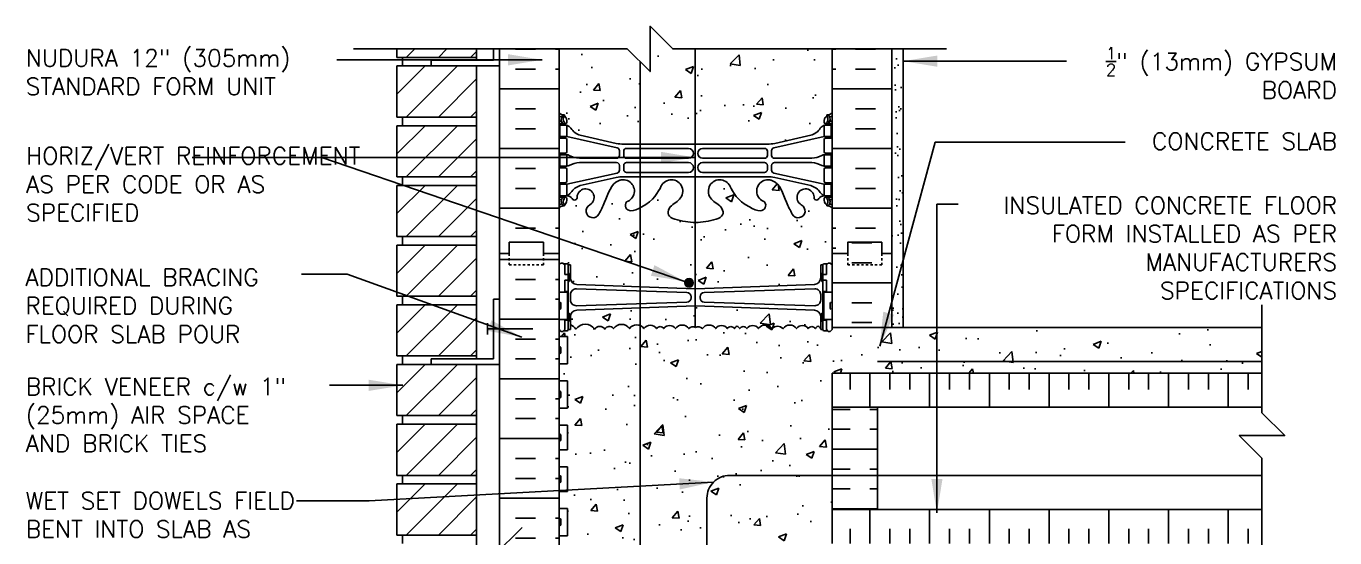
# Model space of a CAD drawing. Header units: inches. Extents: x 194.4 to 286.3, y 91.1 to 158.2.
# Drawn here: x 228.7 to 286.2, y 135.7 to 158.2 of the extents above; entities that cross this region are included whole.
import ezdxf

# ---------------------------------------------------------------- set-up
doc = ezdxf.new("R2010")
doc.units = ezdxf.units.IN
doc.header["$LTSCALE"] = 0.5
doc.header["$MEASUREMENT"] = 0
doc.linetypes.add('DASHED2', pattern=[0.375, 0.25, -0.125])
for name, color, linetype in [('HATCH', 12, 'Continuous'), ('line25', 2, 'Continuous'), ('LINE3', 3, 'Continuous'), ('LINE50', 5, 'Continuous'), ('LINE9', 9, 'Continuous'), ('TEXT', 4, 'Continuous'), ('Web_Edge', 9, 'Continuous')]:
    doc.layers.add(name, color=color, linetype=linetype)
doc.styles.add('DIM', font='romans.shx', dxfattribs={"width": 0.7})
doc.styles.add('ROMANS', font='romans.shx', dxfattribs={"height": 0.75})
doc.styles.get("Standard").update_dxf_attribs({"font": 'romans.shx', "height": 0.75})
doc.linetypes.add('STEEL', pattern='A,0.5,-0.2,["X",Standard,S=0.1,R=0,X=-0.1,Y=-0.05],-0.1', length=0.8)
doc.dimstyles.new('ext_8', dxfattribs={"dimscale": 8, "dimtxt": 0.09375, "dimasz": 0.09375, "dimexe": 0.09375, "dimexo": 0.0625, "dimgap": 0.0625, "dimtad": 1, "dimdec": 1, "dimzin": 3, "dimdsep": 46, "dimlunit": 4, "dimtxsty": 'DIM', "dimcen": 0.09, "dimdle": 0.09375, "dimclrt": 4, "dimadec": 0, "dimazin": 0, "dimtfac": 1, "dimtdec": 1, "dimtmove": 2, "dimatfit": 3, "dimfxl": 1, "dimfrac": 2, "dimtolj": 1, "dimtzin": 0, "dimarcsym": 0})

msp = doc.modelspace()

# ---------------------------------------------------------------- hatches: boundary and pattern name
at = {"layer": 'HATCH'}
h = msp.add_hatch(dxfattribs=at)
h.set_pattern_fill('AR-CONC', color=256, scale=0.5)
h.set_pattern_definition([(50, (0, 0), (3.5863, -0.31376), [0.375, -4.125]), (355, (0, 0), (-0.693757, 3.76096), [0.3, -3.3]), (100.4514, (0.299, -0.026), (2.892544, 3.4472), [0.3187, -3.50571]), (46.1842, (0, 1), (5.336207, -0.827596), [0.5625, -6.1875]), (96.6356, (0.4447, 0.931), (4.67331, 4.87059), [0.47805, -5.25857]), (351.1842, (0, 1), (4.67331, 4.87059), [0.45, -4.95]), (21, (0.5, 0.75), (2.984535, -2.013094), [0.375, -4.125]), (326, (0.5, 0.75), (1.216577, 3.62575), [0.3, -3.3]), (71.4514, (0.7487, 0.5822), (4.201112, 1.612656), [0.3187, -3.50571]), (37.5, (0, 0), (0.0607993, 1.6644693), [0, -3.26, 0, -3.35, 0, -3.3125]), (7.5, (0, 0), (1.315348, 1.972059), [0, -1.91, 0, -3.185, 0, -1.2625]), (327.5, (-1.115, 0), (2.669112, -0.1127744), [0, -1.25, 0, -3.9, 0, -5.175]), (317.5, (-1.615, 0), (2.915931, 0.500525), [0, -1.625, 0, -2.59, 0, -3.675])])
h.paths.add_polyline_path([(252.099, 130.237), (251.411, 130.237), (251.411, 129.737), (249.911, 129.737), (249.911, 130.237), (249.474, 130.237), (247.474, 130.237), (247.474, 128.737, -1), (246.974, 128.737), (246.974, 130.237), (245.674, 130.237), (245.674, 128.487, 0.079579), (246.674, 125.237), (251.849, 115.862), (251.849, 115.487), (252.099, 115.487)])
h.paths.add_polyline_path([(263.863, 154.332), (263.953, 154.332, 0.088416), (264.099, 154.43), (264.099, 157.237), (257.099, 157.237), (256.099, 158.237), (256.099, 156.237), (255.099, 157.237), (252.099, 157.237), (252.099, 154.43, 0.088416), (252.245, 154.332), (252.335, 154.332), (252.335, 154.291, -0.249069), (252.445, 154.084), (252.445, 154.016, -0.414214), (252.382, 153.954), (252.335, 153.954), (252.335, 153.884), (252.44, 153.884, -0.155529), (252.615, 153.749, 0.180914), (253.033, 153.438), (254.614, 153.085, 0.054974), (254.941, 153.049), (258.099, 153.049), (261.256, 153.049, 0.054974), (261.583, 153.085), (263.164, 153.438, 0.180914), (263.582, 153.749, -0.155529), (263.758, 153.884), (263.863, 153.884), (263.863, 153.954), (263.815, 153.954, -0.414214), (263.753, 154.016), (263.753, 154.084, -0.249069), (263.863, 154.291)])
edge = h.paths.add_edge_path()
edge.add_line((264.099, 148.237), (264.099, 150.237))
edge.add_arc((263.753, 149.876), 0.5, 46.21089, 66.42182)
edge.add_line((263.953, 150.335), (263.863, 150.335))
edge.add_line((263.863, 150.335), (263.863, 150.376))
edge.add_arc((264.003, 150.584), 0.25, 180, 235.9442, ccw=False)
edge.add_line((263.753, 150.584), (263.753, 150.651))
edge.add_arc((263.815, 150.651), 0.0625, 90, 180, ccw=False)
edge.add_line((263.815, 150.714), (263.863, 150.714))
edge.add_line((263.863, 150.714), (263.863, 150.784))
edge.add_line((263.863, 150.784), (263.758, 150.784))
edge.add_arc((263.795, 150.434), 0.352, 96.12908, 141.53314)
edge.add_arc((263.418, 150.702), 0.113, 167.81557, 334.05694, ccw=False)
edge.add_arc((262.933, 150.707), 0.375, 2.92371, 239.86753)
edge.add_arc((262.613, 150.113), 0.3, -152.40303, 63.94252, ccw=False)
edge.add_spline(control_points=[(262.347, 149.974), (262.261, 150.141), (262.008, 150.631), (261.813, 151.312), (261.488, 151.443)], knot_values=[0, 0, 0, 0, 0.579211, 1.703896, 1.703896, 1.703896, 1.703896], degree=3, periodic=0)
edge.add_spline(control_points=[(261.488, 151.443), (261.438, 151.463), (261.384, 151.475), (261.327, 151.483)], knot_values=[1.703896, 1.703896, 1.703896, 1.703896, 1.875321, 1.875321, 1.875321, 1.875321], degree=3, periodic=0)
edge.add_arc((261.286, 150.985), 0.5, 85.29258, 251.79367)
edge.add_arc((260.94, 150.36), 0.242, -90, 38.23271, ccw=False)
edge.add_spline(control_points=[(260.94, 150.118), (260.819, 150.116), (259.999, 150.468), (259.754, 150.915), (259.615, 151.195)], knot_values=[0.038125, 0.038125, 0.038125, 0.038125, 0.320663, 1.237398, 1.237398, 1.237398, 1.237398], degree=3, periodic=0)
edge.add_spline(control_points=[(259.615, 151.195), (259.612, 151.201), (259.609, 151.208), (259.606, 151.214)], knot_values=[1.237398, 1.237398, 1.237398, 1.237398, 1.258119, 1.258119, 1.258119, 1.258119], degree=3, periodic=0)
edge.add_arc((259.161, 150.985), 0.5, 28.0183, 224.18751)
edge.add_spline(control_points=[(258.803, 150.637), (258.91, 150.474), (259.27, 150.383), (259.347, 149.887), (258.799, 149.652), (258.395, 149.623), (258.099, 149.602)], knot_values=[0.229407, 0.229407, 0.229407, 0.229407, 0.844432, 1.128849, 1.464331, 2.389004, 2.389004, 2.389004, 2.389004], degree=3, periodic=0)
edge.add_spline(control_points=[(258.099, 149.602), (257.802, 149.623), (257.398, 149.652), (256.85, 149.887), (256.927, 150.383), (257.287, 150.474), (257.395, 150.637)], knot_values=[0.229407, 0.229407, 0.229407, 0.229407, 1.15408, 1.489562, 1.773979, 2.389004, 2.389004, 2.389004, 2.389004], degree=3, periodic=0)
edge.add_arc((257.036, 150.985), 0.5, 315.81249, 511.9817)
edge.add_spline(control_points=[(256.592, 151.214), (256.589, 151.208), (256.585, 151.201), (256.582, 151.195)], knot_values=[1.237398, 1.237398, 1.237398, 1.237398, 1.258119, 1.258119, 1.258119, 1.258119], degree=3, periodic=0)
edge.add_spline(control_points=[(256.582, 151.195), (256.443, 150.915), (256.198, 150.468), (255.378, 150.116), (255.257, 150.118)], knot_values=[0.038125, 0.038125, 0.038125, 0.038125, 0.95486, 1.237398, 1.237398, 1.237398, 1.237398], degree=3, periodic=0)
edge.add_arc((255.257, 150.36), 0.242, 141.76729, 270, ccw=False)
edge.add_arc((254.911, 150.985), 0.5, 288.20633, 454.70742)
edge.add_spline(control_points=[(254.87, 151.483), (254.813, 151.475), (254.759, 151.463), (254.709, 151.443)], knot_values=[1.703896, 1.703896, 1.703896, 1.703896, 1.875321, 1.875321, 1.875321, 1.875321], degree=3, periodic=0)
edge.add_spline(control_points=[(254.709, 151.443), (254.384, 151.312), (254.189, 150.631), (253.936, 150.141), (253.85, 149.974)], knot_values=[0, 0, 0, 0, 1.124685, 1.703896, 1.703896, 1.703896, 1.703896], degree=3, periodic=0)
edge.add_arc((253.585, 150.113), 0.3, 116.05748, 333.05649, ccw=False)
edge.add_arc((253.265, 150.707), 0.375, 300.13247, 537.07629)
edge.add_arc((252.779, 150.702), 0.113, -154.05694, 12.18443, ccw=False)
edge.add_arc((252.402, 150.434), 0.352, 38.46686, 83.87092)
edge.add_line((252.44, 150.784), (252.335, 150.784))
edge.add_line((252.335, 150.784), (252.335, 150.714))
edge.add_line((252.335, 150.714), (252.382, 150.714))
edge.add_arc((252.382, 150.651), 0.0625, 0, 90, ccw=False)
edge.add_line((252.445, 150.651), (252.445, 150.584))
edge.add_arc((252.195, 150.584), 0.25, 304.0558, 360, ccw=False)
edge.add_line((252.335, 150.376), (252.335, 150.335))
edge.add_line((252.335, 150.335), (252.245, 150.335))
edge.add_arc((252.445, 149.876), 0.5, 113.57818, 133.78911)
edge.add_line((252.099, 150.237), (252.099, 148.237))
edge.add_line((252.099, 148.237), (252.099, 147.736))
edge.add_line((252.099, 147.736), (252.179, 147.816))
edge.add_line((252.179, 147.816), (252.269, 147.816))
edge.add_line((252.269, 147.816), (252.299, 147.786))
edge.add_line((252.299, 147.786), (252.449, 147.786))
edge.add_arc((252.449, 147.736), 0.05, 0, 90, ccw=False)
edge.add_line((252.499, 147.736), (252.599, 147.736))
edge.add_line((252.599, 147.736), (252.599, 147.175))
edge.add_arc((252.899, 147.175), 0.3, 180, 265.24257)
edge.add_line((252.874, 146.876), (258.082, 146.692))
edge.add_arc((258.099, 146.891), 0.2, 265.24257, 270)
edge.add_arc((258.099, 146.891), 0.2, 270, 274.75743)
edge.add_line((258.115, 146.692), (263.323, 146.876))
edge.add_arc((263.299, 147.175), 0.3, 274.75743, 360)
edge.add_line((263.599, 147.175), (263.599, 147.736))
edge.add_line((263.599, 147.736), (263.699, 147.736))
edge.add_arc((263.749, 147.736), 0.05, 90, 180, ccw=False)
edge.add_line((263.749, 147.786), (263.899, 147.786))
edge.add_line((263.899, 147.786), (263.929, 147.816))
edge.add_line((263.929, 147.816), (264.019, 147.816))
edge.add_line((264.019, 147.816), (264.099, 147.736))
edge.add_line((264.099, 147.736), (264.099, 148.237))
h.paths.add_polyline_path([(263.323, 145.755), (258.115, 145.939, 0.020761), (258.099, 145.94, 0.020761), (258.082, 145.939), (252.874, 145.755, 0.390098), (252.599, 145.456), (252.599, 145.115, -0.121296), (252.84, 144.919, -0.520567), (253.666, 144.919, -0.520567), (254.104, 144.919, -0.520567), (254.493, 144.943, -0.520567), (255.197, 144.943, -0.520567), (255.829, 144.943, -0.520567), (256.388, 144.943, -0.520567), (256.704, 144.943, -0.520567), (257.215, 144.943, -0.520567), (257.798, 144.943, -0.358767), (258.099, 144.987, -0.358767), (258.399, 144.943, -0.520567), (258.983, 144.943, -0.520567), (259.493, 144.943, -0.520567), (259.809, 144.943, -0.115213), (259.924, 145.046, -0.115213), (260.04, 144.943, -0.520567), (260.356, 144.943, -0.520567), (260.866, 144.943, -0.520567), (261.45, 144.943, -0.11209), (261.702, 145.049, -0.11209), (261.954, 144.943, -0.520567), (262.538, 144.943, -0.520567), (263.048, 144.943, -0.520567), (263.364, 144.943, -0.115213), (263.479, 145.046, -0.115213), (263.595, 144.943, -0.007884), (263.599, 144.948), (263.599, 145.456, 0.390098)])
h.paths.add_polyline_path([(264.099, 142.987), (282.994, 142.987), (282.994, 144.987), (264.099, 144.987), (264.099, 144.896), (264.019, 144.816), (263.929, 144.816), (263.899, 144.846), (263.749, 144.846, -0.414214), (263.699, 144.896), (263.599, 144.896), (263.599, 144.938, 0.119893), (263.479, 145.046, 0.115213), (263.364, 144.943, 0.520567), (263.048, 144.943, 0.520567), (262.538, 144.943, 0.520567), (261.954, 144.943, 0.11209), (261.702, 145.049, 0.11209), (261.45, 144.943, 0.520567), (260.866, 144.943, 0.520567), (260.356, 144.943, 0.520567), (260.04, 144.943, 0.115213), (259.924, 145.046, 0.115213), (259.809, 144.943, 0.520567), (259.493, 144.943, 0.520567), (258.983, 144.943, 0.520567), (258.399, 144.943, 0.358767), (258.099, 144.987, 0.358767), (257.798, 144.943, 0.520567), (257.215, 144.943, 0.520567), (256.704, 144.943, 0.520567), (256.388, 144.943, 0.520567), (255.829, 144.943, 0.520567), (255.197, 144.943, 0.520567), (254.493, 144.943, 0.520567), (254.104, 144.919, 0.520567), (253.666, 144.919, 0.520567), (252.84, 144.919, 0.121296), (252.599, 145.115), (252.599, 144.896), (252.499, 144.896, -0.414214), (252.449, 144.846), (252.299, 144.846), (252.269, 144.816), (252.179, 144.816), (252.099, 144.896), (252.099, 144.592), (252.464, 144.592), (252.464, 143.392), (252.099, 143.392), (252.099, 142.642), (252.464, 142.642), (252.464, 141.442), (252.099, 141.442), (252.099, 140.692), (252.464, 140.692), (252.464, 139.612), (252.099, 139.612), (252.099, 138.862), (252.464, 138.862), (252.464, 137.782), (252.099, 137.782), (252.099, 137.032), (252.464, 137.032), (252.464, 135.832), (252.099, 135.832), (252.099, 135.551, -0.412831), (252.84, 135.419, -0.520567), (253.666, 135.419, -0.520567), (254.104, 135.419, -0.520567), (254.493, 135.443, -0.520567), (255.197, 135.443, -0.520567), (255.829, 135.443, -0.520567), (256.388, 135.443, -0.520567), (256.704, 135.443, -0.520567), (257.215, 135.443, -0.520567), (257.798, 135.443, -0.358767), (258.099, 135.487, -0.358767), (258.399, 135.443, -0.520567), (258.983, 135.443, -0.520567), (259.493, 135.443, -0.520567), (259.809, 135.443, -0.606632), (260.099, 135.487, -0.606632), (260.388, 135.443, -0.520567), (260.704, 135.443, -0.520567), (261.215, 135.443, -0.520567), (261.798, 135.443, -0.358767), (262.099, 135.487, -0.358767), (262.399, 135.443, -0.520567), (262.983, 135.443, -0.520567), (263.493, 135.443, -0.520567), (263.809, 135.443, -0.606632), (264.099, 135.487), (264.099, 136.987), (264.099, 141.487)])
h.paths.add_polyline_path([(263.599, 134.599), (263.699, 134.599, -0.327813), (263.734, 134.647), (263.734, 135.082), (264.099, 135.082), (264.099, 135.487, 0.606632), (263.809, 135.443, 0.520567), (263.493, 135.443, 0.520567), (262.983, 135.443, 0.520567), (262.399, 135.443, 0.358767), (262.099, 135.487, 0.358767), (261.798, 135.443, 0.520567), (261.215, 135.443, 0.520567), (260.704, 135.443, 0.520567), (260.388, 135.443, 0.606632), (260.099, 135.487, 0.606632), (259.809, 135.443, 0.520567), (259.493, 135.443, 0.520567), (258.983, 135.443, 0.520567), (258.399, 135.443, 0.358767), (258.099, 135.487, 0.358767), (257.798, 135.443, 0.520567), (257.215, 135.443, 0.520567), (256.704, 135.443, 0.520567), (256.388, 135.443, 0.520567), (255.829, 135.443, 0.520567), (255.197, 135.443, 0.520567), (254.493, 135.443, 0.520567), (254.104, 135.419, 0.520567), (253.666, 135.419, 0.520567), (252.84, 135.419, 0.412831), (252.099, 135.551), (252.099, 135.082), (252.464, 135.082), (252.464, 134.647, -0.327813), (252.499, 134.599), (252.599, 134.599), (252.599, 134.038, 0.390098), (252.874, 133.739), (258.082, 133.555, 0.020761), (258.099, 133.555, 0.020761), (258.115, 133.555), (263.323, 133.739, 0.390098), (263.599, 134.038)])
h = msp.add_hatch(dxfattribs=at)
h.set_pattern_fill('AR-SAND', color=256, scale=0.5, style=0)
h.set_pattern_definition([(37.5, (68.9658, 2.5775), (-0.0314967, 0.963412), [0, -0.76, 0, -0.85, 0, -0.8125]), (7.5, (68.9658, 2.5775), (0.8848884, 1.411073), [0, -0.41, 0, -0.685, 0, -0.2625]), (327.5, (68.3508, 2.5775), (1.557071, 0.0028295), [0, -0.25, 0, -0.9, 0, -1.175]), (317.5, (68.3508, 2.5775), (1.503063, 0.438838), [0, -0.125, 0, -0.59, 0, -0.675])])
h.paths.add_polyline_path([(266.724, 144.987), (267.224, 144.987), (267.224, 157.237), (266.724, 157.237), (266.724, 148.237)])
h = msp.add_hatch(dxfattribs=at)
h.set_pattern_fill('INSUL', color=256, scale=7, style=0)
h.set_pattern_definition([(0, (-2674.063, -266.7722), (0, 2.625), []), (0, (-2674.063, -265.8972), (0, 2.625), [0.875, -0.875]), (0, (-2674.063, -265.0222), (0, 2.625), [0.875, -0.875])])
h.paths.add_polyline_path([(249.474, 130.237), (249.911, 130.237), (249.911, 130.737), (251.411, 130.737), (251.411, 130.237), (252.099, 130.237), (252.099, 148.237), (251.411, 148.237), (251.411, 148.737), (249.911, 148.737), (249.911, 148.237), (249.474, 148.237)])
h = msp.add_hatch(dxfattribs=at)
h.set_pattern_fill('INSUL', color=256, scale=7, style=0)
h.set_pattern_definition([(0, (68.9658, 2.5775), (0, 2.625), []), (0, (68.9658, 3.4525), (0, 2.625), [0.875, -0.875]), (0, (68.9658, 4.3275), (0, 2.625), [0.875, -0.875])])
h.paths.add_polyline_path([(266.724, 148.237), (266.286, 148.237), (266.286, 148.737), (264.786, 148.737), (264.786, 148.237), (264.099, 148.237), (264.099, 144.987), (266.724, 144.987)])
h.paths.add_polyline_path([(266.724, 135.487), (264.099, 135.487), (264.099, 130.237), (264.786, 130.237), (264.786, 130.737), (266.286, 130.737), (266.286, 130.237), (266.724, 130.237)])
h = msp.add_hatch(dxfattribs=at)
h.set_pattern_fill('INSUL', color=256, scale=7, angle=90, style=0)
h.set_pattern_definition([(90, (66.2616, 5.7613), (-2.625, 2e-16), []), (90, (65.3866, 5.7613), (-2.625, 2e-16), [0.875, -0.875]), (90, (64.5116, 5.7613), (-2.625, 2e-16), [0.875, -0.875])])
h.paths.add_polyline_path([(282.994, 142.987), (264.099, 142.987), (264.099, 141.487), (282.994, 141.487)])
h.paths.add_polyline_path([(282.994, 135.487), (282.994, 136.987), (264.099, 136.987), (264.099, 135.487)])
h = msp.add_hatch(dxfattribs=at)
h.set_pattern_fill('INSUL', color=256, scale=7)
h.set_pattern_definition([(0, (66.2616, 5.7613), (0, 2.625), []), (0, (66.2616, 6.6363), (0, 2.625), [0.875, -0.875]), (0, (66.2616, 7.5113), (0, 2.625), [0.875, -0.875])])
h.paths.add_polyline_path([(266.099, 138.487), (264.099, 138.487), (264.099, 136.987), (266.099, 136.987)])
h.paths.add_polyline_path([(266.099, 141.487), (264.099, 141.487), (264.099, 138.487), (266.099, 138.487)])
at = {"layer": 'LINE3'}
msp.add_hatch(color=256, dxfattribs=at).paths.add_polyline_path([(257.998, 146.95, 1), (257.623, 146.95, 1)])

# ---------------------------------------------------------------- linework, layer by layer
at = {"layer": 'HATCH'}
for p, q in [((245.382, 156.862), (245.757, 157.237)), ((246.796, 156.862), (247.171, 157.237)), ((248.21, 156.862), (248.474, 157.126)), ((250.187, 157.228), (251.062, 157.228)), ((251.937, 157.228), (252.099, 157.228)), ((251.937, 157.228), (252.099, 157.228)), ((264.26, 157.228), (264.099, 157.228)), ((266.01, 157.228), (265.135, 157.228)), ((244.974, 155.244), (246.217, 156.487)), ((245.382, 154.237), (247.632, 156.487)), ((246.796, 154.237), (248.474, 155.915)), ((250.187, 156.353), (251.062, 156.353)), ((251.937, 156.353), (252.099, 156.353)), ((251.937, 156.353), (252.099, 156.353)), ((264.26, 156.353), (264.099, 156.353)), ((266.01, 156.353), (265.135, 156.353)), ((249.474, 155.478), (252.099, 155.478)), ((266.724, 155.478), (264.099, 155.478)), ((248.21, 154.237), (248.474, 154.501)), ((250.187, 154.603), (251.062, 154.603)), ((266.01, 154.603), (265.135, 154.603)), ((244.974, 152.619), (246.217, 153.862)), ((245.382, 151.612), (247.632, 153.862)), ((250.187, 153.728), (251.062, 153.728)), ((266.01, 153.728), (265.135, 153.728)), ((246.796, 151.612), (248.474, 153.29)), ((249.474, 152.853), (252.099, 152.853)), ((266.724, 152.853), (264.099, 152.853)), ((248.21, 151.612), (248.474, 151.876)), ((250.187, 151.978), (251.062, 151.978)), ((266.01, 151.978), (265.135, 151.978)), ((244.974, 149.994), (246.217, 151.237)), ((245.382, 148.987), (247.632, 151.237)), ((250.187, 151.103), (251.062, 151.103)), ((266.01, 151.103), (265.135, 151.103)), ((246.796, 148.987), (248.474, 150.665)), ((249.474, 150.228), (252.099, 150.228)), ((266.724, 150.228), (264.099, 150.228)), ((248.21, 148.987), (248.474, 149.251)), ((250.187, 149.353), (251.062, 149.353)), ((251.937, 149.353), (252.099, 149.353)), ((264.26, 149.353), (264.099, 149.353)), ((266.01, 149.353), (265.135, 149.353)), ((244.974, 147.369), (246.217, 148.612)), ((245.382, 146.362), (247.632, 148.612)), ((264.26, 148.478), (264.099, 148.478)), ((246.796, 146.362), (248.474, 148.04)), ((248.21, 146.362), (248.474, 146.626)), ((244.974, 144.744), (246.217, 145.987)), ((245.382, 143.737), (247.632, 145.987)), ((246.796, 143.737), (248.474, 145.415)), ((248.21, 143.737), (248.474, 144.001)), ((244.974, 142.119), (246.217, 143.362)), ((245.382, 141.112), (247.632, 143.362)), ((246.796, 141.112), (248.474, 142.79)), ((248.21, 141.112), (248.474, 141.376)), ((282.994, 141.487), (264.099, 141.487)), ((244.974, 139.494), (246.217, 140.737)), ((245.382, 138.487), (247.632, 140.737)), ((246.796, 138.487), (248.474, 140.165)), ((248.21, 138.487), (248.474, 138.751)), ((244.974, 136.869), (246.217, 138.112)), ((245.382, 135.862), (247.632, 138.112)), ((246.796, 135.862), (248.474, 137.54)), ((282.994, 136.987), (264.099, 136.987)), ((248.21, 135.862), (248.474, 136.126))]:
    msp.add_line(p, q, dxfattribs=at)
for points in [[(252.599, 145.115, -0.121296), (252.84, 144.919, -0.520567), (253.666, 144.919, -0.520567), (254.104, 144.919, -0.520567), (254.493, 144.943, -0.520567), (255.197, 144.943, -0.520567), (255.829, 144.943, -0.520567), (256.388, 144.943, -0.520567), (256.704, 144.943, -0.520567), (257.215, 144.943, -0.520567), (257.798, 144.943, -0.358767), (258.099, 144.987)], [(259.924, 145.046, 0.115213), (259.809, 144.943, 0.520567), (259.493, 144.943, 0.520567), (258.983, 144.943, 0.520567), (258.399, 144.943, 0.358767), (258.099, 144.987)], [(259.924, 145.046, -0.115213), (260.04, 144.943, -0.520567), (260.356, 144.943, -0.520567), (260.866, 144.943, -0.520567), (261.45, 144.943, -0.11209), (261.702, 145.049, -0.11209)], [(263.479, 145.046, 0.115213), (263.364, 144.943, 0.520567), (263.048, 144.943, 0.520567), (262.538, 144.943, 0.520567), (261.954, 144.943, 0.11209), (261.702, 145.049, 0.11209)], [(263.479, 145.046, -0.115213), (263.595, 144.943, -0.007884), (263.599, 144.948, -0.007884)]]:
    msp.add_lwpolyline(points, format="xyb", dxfattribs=at)
at = {"layer": 'line25'}
for p, q in [((244.974, 156.862), (244.974, 157.237)), ((248.474, 156.737), (248.474, 157.237)), ((252.099, 157.237), (252.099, 148.237)), ((264.099, 148.237), (264.099, 157.237)), ((244.974, 156.862), (248.474, 156.862)), ((244.974, 156.487), (248.474, 156.487)), ((244.974, 154.237), (244.974, 156.487)), ((245.224, 156.487), (245.224, 156.862)), ((248.474, 143.612), (248.474, 156.487)), ((244.974, 154.237), (248.474, 154.237)), ((245.224, 153.862), (245.224, 154.237)), ((244.974, 153.862), (248.474, 153.862)), ((244.974, 151.612), (244.974, 153.862)), ((244.974, 151.612), (248.474, 151.612)), ((245.224, 151.237), (245.224, 151.612)), ((244.974, 151.237), (248.474, 151.237)), ((244.974, 148.987), (244.974, 151.237)), ((244.974, 148.987), (248.474, 148.987)), ((245.224, 148.612), (245.224, 148.987)), ((244.974, 148.612), (248.474, 148.612)), ((244.974, 146.362), (244.974, 148.612)), ((252.099, 148.237), (252.099, 130.237)), ((264.099, 148.237), (264.099, 144.987)), ((244.974, 146.362), (248.474, 146.362)), ((245.224, 145.987), (245.224, 146.362)), ((252.099, 146.542), (252.464, 146.542)), ((252.464, 145.342), (252.464, 146.542)), ((264.099, 146.542), (263.734, 146.542)), ((263.734, 145.342), (263.734, 146.542)), ((244.974, 145.987), (248.474, 145.987)), ((244.974, 143.737), (244.974, 145.987)), ((252.099, 145.342), (252.464, 145.342)), ((264.099, 145.342), (263.734, 145.342)), ((264.099, 144.987), (282.994, 144.987)), ((252.099, 144.592), (252.464, 144.592)), ((252.464, 143.392), (252.464, 144.592)), ((244.974, 143.737), (248.474, 143.737)), ((244.974, 143.362), (248.474, 143.362)), ((244.974, 141.112), (244.974, 143.362)), ((245.224, 143.362), (245.224, 143.737)), ((248.474, 130.237), (248.474, 143.362)), ((252.099, 143.392), (252.464, 143.392)), ((282.994, 142.987), (264.099, 142.987)), ((264.099, 141.487), (264.099, 142.987)), ((252.099, 142.642), (252.464, 142.642)), ((252.464, 141.442), (252.464, 142.642)), ((244.974, 141.112), (248.474, 141.112)), ((245.224, 140.737), (245.224, 141.112)), ((252.099, 141.442), (252.464, 141.442)), ((244.974, 140.737), (248.474, 140.737)), ((244.974, 138.487), (244.974, 140.737)), ((252.099, 140.692), (252.464, 140.692)), ((252.464, 140.692), (252.464, 139.612)), ((252.099, 139.612), (252.464, 139.612)), ((252.099, 138.862), (252.464, 138.862)), ((252.464, 137.782), (252.464, 138.862)), ((244.974, 138.487), (248.474, 138.487)), ((244.974, 138.112), (248.474, 138.112)), ((244.974, 135.862), (244.974, 138.112)), ((245.224, 138.112), (245.224, 138.487)), ((252.099, 137.782), (252.464, 137.782)), ((252.099, 137.032), (252.464, 137.032)), ((252.464, 137.032), (252.464, 135.832)), ((264.099, 135.487), (264.099, 136.987)), ((244.974, 135.862), (248.474, 135.862)), ((245.224, 135.487), (245.224, 135.862)), ((252.099, 135.832), (252.464, 135.832))]:
    msp.add_line(p, q, dxfattribs=at)
at = {"layer": 'LINE3'}
for p, q in [((258.082, 157.237), (258.082, 144.996)), ((255.671, 156.665), (255.671, 112.722))]:
    msp.add_line(p, q, dxfattribs=at)
at = {"layer": 'LINE3', "linetype": 'STEEL'}
msp.add_line((282.994, 143.487), (266.099, 143.487), dxfattribs=at)
at = {"layer": 'LINE3'}
msp.add_lwpolyline([(282.994, 138.487), (259.599, 138.487, 0.414214), (258.599, 137.487), (258.599, 124.428)], format="xyb", dxfattribs=at)
msp.add_circle((257.811, 146.95), 0.188, dxfattribs=at)
at = {"layer": 'LINE50'}
for p, q in [((249.474, 148.237), (249.474, 157.237)), ((266.724, 148.237), (266.724, 157.237)), ((249.474, 130.237), (249.474, 148.237)), ((266.724, 144.987), (266.724, 148.237))]:
    msp.add_line(p, q, dxfattribs=at)
for points in [[(249.474, 148.237), (249.911, 148.237), (249.911, 148.737), (251.411, 148.737), (251.411, 148.237), (252.099, 148.237)], [(252.099, 148.237), (251.411, 148.237), (251.411, 148.737), (249.911, 148.737), (249.911, 148.237), (249.474, 148.237)], [(266.724, 148.237), (266.286, 148.237), (266.286, 148.737), (264.786, 148.737), (264.786, 148.237), (264.099, 148.237)], [(264.099, 148.237), (264.786, 148.237), (264.786, 148.737), (266.286, 148.737), (266.286, 148.237), (266.724, 148.237)]]:
    msp.add_lwpolyline(points, dxfattribs=at)
at = {"layer": 'LINE9'}
for p, q in [((249.224, 157.237), (249.224, 156.737)), ((267.224, 157.237), (267.224, 144.987)), ((249.224, 156.737), (246.474, 156.737)), ((246.474, 156.737), (246.474, 156.487)), ((246.474, 156.487), (249.474, 156.487)), ((252.099, 147.736), (252.179, 147.816)), ((252.099, 144.896), (252.099, 147.736)), ((252.179, 147.816), (252.269, 147.816)), ((252.349, 147.736), (252.269, 147.816)), ((252.299, 147.786), (252.449, 147.786)), ((252.349, 147.786), (252.449, 147.786)), ((252.349, 147.736), (252.349, 147.316)), ((252.499, 147.736), (252.599, 147.736)), ((252.499, 144.896), (252.499, 147.736)), ((252.499, 147.716), (252.499, 147.716)), ((252.499, 147.366), (252.549, 147.366)), ((252.549, 147.366), (252.549, 147.016)), ((252.599, 147.736), (252.599, 147.175)), ((263.599, 147.736), (263.599, 147.175)), ((263.699, 147.736), (263.599, 147.736)), ((263.699, 147.366), (263.649, 147.366)), ((263.649, 147.366), (263.649, 147.016)), ((263.699, 144.896), (263.699, 147.736)), ((263.699, 147.716), (263.699, 147.716)), ((263.849, 147.786), (263.749, 147.786)), ((263.899, 147.786), (263.749, 147.786)), ((263.849, 147.736), (263.929, 147.816)), ((263.849, 147.736), (263.849, 147.316)), ((264.019, 147.816), (263.929, 147.816)), ((264.099, 147.736), (264.019, 147.816)), ((264.099, 144.896), (264.099, 147.736)), ((252.349, 147.066), (252.349, 146.566)), ((252.499, 147.016), (252.549, 147.016)), ((257.715, 146.532), (252.858, 146.684)), ((258.082, 146.692), (252.874, 146.876)), ((258.115, 146.692), (263.323, 146.876)), ((258.482, 146.532), (263.339, 146.684)), ((263.699, 147.016), (263.649, 147.016)), ((263.849, 147.066), (263.849, 146.566)), ((249.224, 146.237), (249.224, 143.612)), ((249.224, 146.237), (249.474, 146.237)), ((252.599, 146.197), (252.599, 146.434)), ((257.899, 146.333), (257.899, 146.298)), ((258.299, 146.333), (258.299, 146.298)), ((263.599, 146.197), (263.599, 146.434)), ((252.099, 146.052), (252.099, 145.832)), ((252.099, 145.997), (252.099, 145.997)), ((252.099, 145.887), (252.099, 145.887)), ((252.139, 146.092), (252.139, 146.092)), ((252.139, 145.792), (252.139, 145.792)), ((252.179, 146.052), (252.179, 145.832)), ((252.499, 145.616), (252.549, 145.616)), ((252.549, 145.616), (252.549, 145.266)), ((257.715, 146.099), (252.858, 145.947)), ((258.082, 145.939), (252.874, 145.755)), ((258.115, 145.939), (263.323, 145.755)), ((258.482, 146.099), (263.339, 145.947)), ((263.649, 145.616), (263.649, 145.266)), ((263.699, 145.616), (263.649, 145.616)), ((264.019, 145.832), (264.019, 146.052)), ((264.059, 146.092), (264.059, 146.092)), ((264.059, 145.792), (264.059, 145.792)), ((264.099, 145.832), (264.099, 146.052)), ((264.099, 145.997), (264.099, 145.997)), ((264.099, 145.887), (264.099, 145.887)), ((248.952, 144.925), (248.952, 145.175)), ((252.349, 145.316), (252.349, 144.896)), ((252.499, 145.266), (252.549, 145.266)), ((252.599, 145.456), (252.599, 144.896)), ((263.599, 145.456), (263.599, 144.896)), ((263.699, 145.266), (263.649, 145.266)), ((263.849, 145.316), (263.849, 144.896)), ((248.952, 144.925), (250.952, 144.925)), ((248.952, 144.925), (248.952, 144.675)), ((252.099, 144.896), (252.179, 144.816)), ((252.179, 144.816), (252.269, 144.816)), ((252.349, 144.896), (252.269, 144.816)), ((252.299, 144.846), (252.449, 144.846)), ((252.349, 144.846), (252.449, 144.846)), ((252.499, 144.896), (252.599, 144.896)), ((263.699, 144.896), (263.599, 144.896)), ((263.899, 144.846), (263.749, 144.846)), ((263.849, 144.846), (263.749, 144.846)), ((263.849, 144.896), (263.929, 144.816)), ((264.019, 144.816), (263.929, 144.816)), ((264.099, 144.896), (264.019, 144.816)), ((252.099, 144.102), (252.099, 143.882)), ((252.099, 144.047), (252.099, 144.047)), ((252.099, 143.937), (252.099, 143.937)), ((252.139, 144.142), (252.139, 144.142)), ((252.139, 143.842), (252.139, 143.842)), ((252.179, 144.102), (252.179, 143.882)), ((249.224, 143.612), (246.474, 143.612)), ((246.474, 143.612), (246.474, 143.362)), ((246.474, 143.362), (249.474, 143.362)), ((252.099, 142.152), (252.099, 141.932)), ((252.099, 142.097), (252.099, 142.097)), ((252.139, 142.192), (252.139, 142.192)), ((252.179, 142.152), (252.179, 141.932)), ((252.099, 141.987), (252.099, 141.987)), ((252.139, 141.892), (252.139, 141.892)), ((264.099, 136.987), (264.099, 141.487)), ((266.099, 141.487), (266.099, 136.987)), ((252.099, 140.262), (252.099, 140.042)), ((252.099, 140.207), (252.099, 140.207)), ((252.099, 140.097), (252.099, 140.097)), ((252.139, 140.302), (252.139, 140.302)), ((252.139, 140.002), (252.139, 140.002)), ((252.179, 140.262), (252.179, 140.042)), ((252.099, 138.432), (252.099, 138.212)), ((252.099, 138.377), (252.099, 138.377)), ((252.099, 138.267), (252.099, 138.267)), ((252.139, 138.472), (252.139, 138.472)), ((252.139, 138.172), (252.139, 138.172)), ((252.179, 138.432), (252.179, 138.212)), ((252.099, 136.542), (252.099, 136.322)), ((252.099, 136.487), (252.099, 136.487)), ((252.099, 136.377), (252.099, 136.377)), ((252.139, 136.582), (252.139, 136.582)), ((252.179, 136.542), (252.179, 136.322)), ((249.239, 134.964), (250.474, 136.199)), ((252.139, 136.282), (252.139, 136.282))]:
    msp.add_line(p, q, dxfattribs=at)
for points in [[(269.136, 157.237), (257.099, 157.237), (256.099, 158.237), (256.099, 156.237), (255.099, 157.237), (243.061, 157.237)], [(252.349, 147.316), (252.499, 147.316), (252.499, 147.066), (252.349, 147.066)], [(263.849, 147.316), (263.699, 147.316), (263.699, 147.066), (263.849, 147.066)], [(252.349, 146.566), (252.349, 146.566), (252.499, 146.566), (252.499, 146.066), (252.464, 146.066)], [(263.849, 146.566), (263.849, 146.566), (263.699, 146.566), (263.699, 146.066), (263.734, 146.066)], [(252.349, 145.316), (252.499, 145.316), (252.499, 145.566), (252.464, 145.566)], [(263.849, 145.316), (263.699, 145.316), (263.699, 145.566), (263.734, 145.566)], [(282.994, 133.487), (282.994, 139.237), (281.994, 140.237), (283.994, 140.237), (282.994, 141.237), (282.994, 145.987)]]:
    msp.add_lwpolyline(points, dxfattribs=at)
at = {"layer": 'LINE9', "linetype": 'DASHED2', "ltscale": 0.15}
for points in [[(251.411, 148.237), (251.411, 148.237), (251.411, 147.737), (249.911, 147.737), (249.911, 148.237), (249.911, 148.237)], [(266.286, 148.237), (266.286, 148.237), (266.286, 147.737), (264.786, 147.737), (264.786, 148.237), (264.786, 148.237)]]:
    msp.add_lwpolyline(points, dxfattribs=at)
at = {"layer": 'LINE9'}
for centre, radius, start, end in [((252.449, 147.736), 0.05, 0, 90), ((263.749, 147.736), 0.05, 90, 180), ((252.899, 147.175), 0.3, 180, 265.24257), ((252.849, 146.434), 0.25, 87.74794, 180), ((258.099, 146.891), 0.2, 265.24257, 270), ((258.099, 146.891), 0.2, 270, 274.75743), ((263.299, 147.175), 0.3, 274.75743, 0), ((263.349, 146.434), 0.25, 0, 92.25206), ((252.849, 146.197), 0.25, 180, 272.25206), ((257.699, 146.333), 0.2, 0, 85.24257), ((257.699, 146.298), 0.2, 274.75743, 0), ((258.499, 146.333), 0.2, 94.75743, 180), ((258.499, 146.298), 0.2, 180, 265.24257), ((263.349, 146.197), 0.25, 267.74794, 0), ((252.139, 146.052), 0.04, 90, 180), ((252.139, 145.832), 0.04, 180, 270), ((252.139, 146.052), 0.04, 0, 90), ((252.139, 145.832), 0.04, 270, 0), ((252.899, 145.456), 0.3, 94.75743, 180), ((258.099, 145.74), 0.2, 90, 94.75743), ((258.099, 145.74), 0.2, 85.24257, 90), ((263.299, 145.456), 0.3, 0, 85.24257), ((264.059, 146.052), 0.04, 90, 180), ((264.059, 145.832), 0.04, 180, 270), ((264.059, 146.052), 0.04, 0, 90), ((264.059, 145.832), 0.04, 270, 0), ((252.449, 144.896), 0.05, 270, 0), ((263.749, 144.896), 0.05, 180, 270), ((252.139, 144.102), 0.04, 90, 180), ((252.139, 143.882), 0.04, 180, 270), ((252.139, 144.102), 0.04, 0, 90), ((252.139, 143.882), 0.04, 270, 0), ((252.139, 142.152), 0.04, 90, 180), ((252.139, 142.152), 0.04, 0, 90), ((252.139, 141.932), 0.04, 180, 270), ((252.139, 141.932), 0.04, 270, 0), ((252.139, 140.262), 0.04, 90, 180), ((252.139, 140.042), 0.04, 180, 270), ((252.139, 140.262), 0.04, 0, 90), ((252.139, 140.042), 0.04, 270, 0), ((252.139, 138.432), 0.04, 90, 180), ((252.139, 138.212), 0.04, 180, 270), ((252.139, 138.432), 0.04, 0, 90), ((252.139, 138.212), 0.04, 270, 0), ((252.139, 136.542), 0.04, 90, 180), ((252.139, 136.542), 0.04, 0, 90), ((252.139, 136.322), 0.04, 180, 270), ((252.139, 136.322), 0.04, 270, 0)]:
    msp.add_arc(centre, radius, start, end, dxfattribs=at)
at = {"layer": 'Web_Edge'}
for p, q in [((252.245, 154.332), (252.335, 154.332)), ((252.335, 154.332), (252.335, 154.291)), ((263.953, 154.332), (263.863, 154.332)), ((263.863, 154.332), (263.863, 154.291)), ((252.099, 154.054), (252.176, 154.054)), ((252.099, 153.954), (252.382, 153.954)), ((252.245, 153.954), (252.245, 153.884)), ((252.335, 153.954), (252.335, 153.884)), ((252.445, 154.084), (252.445, 154.016)), ((263.753, 154.084), (263.753, 154.016)), ((264.099, 153.954), (263.815, 153.954)), ((263.863, 153.954), (263.863, 153.884)), ((263.953, 153.954), (263.953, 153.884)), ((264.099, 154.054), (264.021, 154.054)), ((252.099, 153.314), (252.382, 153.314)), ((252.245, 153.384), (252.245, 153.314)), ((252.335, 153.384), (252.335, 153.314)), ((254.657, 152.887), (252.44, 153.384)), ((252.445, 153.251), (252.445, 152.716)), ((254.614, 153.085), (253.033, 153.438)), ((254.941, 153.049), (257.099, 153.049)), ((258.099, 153.049), (254.941, 153.049)), ((258.099, 153.049), (261.256, 153.049)), ((261.256, 153.049), (259.099, 153.049)), ((261.54, 152.887), (263.758, 153.384)), ((261.583, 153.085), (263.164, 153.438)), ((263.753, 153.251), (263.753, 152.716)), ((264.099, 153.314), (263.815, 153.314)), ((263.863, 153.384), (263.863, 153.314)), ((263.953, 153.384), (263.953, 153.314)), ((252.099, 152.654), (252.382, 152.654)), ((252.245, 152.654), (252.245, 152.584)), ((252.335, 152.654), (252.335, 152.584)), ((254.755, 152.553), (254.755, 152.765)), ((254.942, 152.553), (254.942, 152.737)), ((255.067, 152.862), (257.787, 152.862)), ((261.13, 152.862), (258.411, 152.862)), ((261.255, 152.553), (261.255, 152.737)), ((261.442, 152.553), (261.442, 152.765)), ((264.099, 152.654), (263.815, 152.654)), ((263.863, 152.654), (263.863, 152.584)), ((263.953, 152.654), (263.953, 152.584)), ((252.099, 152.014), (252.382, 152.014)), ((252.245, 152.014), (252.245, 152.084)), ((252.335, 152.014), (252.335, 152.084)), ((252.445, 151.416), (252.445, 151.951)), ((254.63, 152.428), (252.992, 152.428)), ((254.63, 152.239), (252.992, 152.239)), ((254.755, 152.114), (254.755, 151.902)), ((254.942, 152.114), (254.942, 151.93)), ((255.067, 152.428), (257.787, 152.428)), ((255.067, 152.239), (257.787, 152.239)), ((261.13, 152.428), (258.411, 152.428)), ((261.13, 152.239), (258.411, 152.239)), ((261.255, 152.114), (261.255, 151.93)), ((261.442, 152.114), (261.442, 151.902)), ((261.567, 152.428), (263.205, 152.428)), ((261.567, 152.239), (263.205, 152.239)), ((263.753, 151.416), (263.753, 151.951)), ((264.099, 152.014), (263.815, 152.014)), ((263.863, 152.014), (263.863, 152.084)), ((263.953, 152.014), (263.953, 152.084)), ((252.099, 151.354), (252.382, 151.354)), ((252.245, 151.284), (252.245, 151.354)), ((252.335, 151.284), (252.335, 151.354)), ((254.657, 151.78), (252.44, 151.284)), ((254.614, 151.582), (253.033, 151.229)), ((254.941, 151.618), (257.099, 151.618)), ((258.099, 151.618), (254.941, 151.618)), ((255.067, 151.805), (257.787, 151.805)), ((258.099, 151.618), (261.256, 151.618)), ((261.13, 151.805), (258.411, 151.805)), ((261.256, 151.618), (259.099, 151.618)), ((261.54, 151.78), (263.758, 151.284)), ((261.583, 151.582), (263.164, 151.229)), ((264.099, 151.354), (263.815, 151.354)), ((263.863, 151.284), (263.863, 151.354)), ((263.953, 151.284), (263.953, 151.354)), ((252.099, 150.714), (252.382, 150.714)), ((252.245, 150.714), (252.245, 150.784)), ((252.335, 150.714), (252.335, 150.784)), ((264.099, 150.714), (263.815, 150.714)), ((263.863, 150.714), (263.863, 150.784)), ((263.953, 150.714), (263.953, 150.784)), ((252.099, 150.614), (252.176, 150.614)), ((252.245, 150.335), (252.335, 150.335)), ((252.335, 150.335), (252.335, 150.376)), ((252.445, 150.584), (252.445, 150.651)), ((263.753, 150.584), (263.753, 150.651)), ((263.863, 150.335), (263.863, 150.376)), ((263.953, 150.335), (263.863, 150.335)), ((264.099, 150.614), (264.021, 150.614))]:
    msp.add_line(p, q, dxfattribs=at)
for points in [[(252.14, 153.384), (252.44, 153.384), (252.44, 153.884), (252.14, 153.884)], [(264.058, 153.384), (263.758, 153.384), (263.758, 153.884), (264.058, 153.884)], [(252.14, 151.284), (252.44, 151.284), (252.44, 150.784), (252.14, 150.784)], [(264.058, 151.284), (263.758, 151.284), (263.758, 150.784), (264.058, 150.784)]]:
    msp.add_lwpolyline(points, close=True, dxfattribs=at)
for points in [[(252.44, 152.334), (252.44, 152.584), (252.14, 152.584), (252.14, 152.334)], [(263.758, 152.334), (263.758, 152.584), (264.058, 152.584), (264.058, 152.334)], [(252.44, 152.334), (252.44, 152.084), (252.14, 152.084), (252.14, 152.334)], [(263.758, 152.334), (263.758, 152.084), (264.058, 152.084), (264.058, 152.334)]]:
    msp.add_lwpolyline(points, dxfattribs=at)
for centre, radius, start, end in [((252.445, 154.791), 0.5, 226.21089, 250.52878), ((252.445, 154.791), 0.6, 234.78322, 245.07477), ((252.438, 154.138), 0.25, 140.11451, 222.46087), ((252.182, 154.228), 0.021, 343.464, 63.99573), ((252.281, 154.269), 0.045, 321.448, 139.1879), ((252.195, 154.084), 0.25, 0, 70.52878), ((252.438, 154.138), 0.16, 140.00008, 222.46087), ((264.003, 154.084), 0.25, 109.47122, 180), ((263.917, 154.269), 0.045, 40.8121, 218.552), ((263.759, 154.138), 0.16, 317.53913, 39.99992), ((263.753, 154.791), 0.5, 289.47122, 313.78911), ((263.759, 154.138), 0.25, 317.53913, 39.88549), ((264.015, 154.228), 0.021, 116.00427, 196.536), ((263.753, 154.791), 0.6, 294.92523, 305.21678), ((252.177, 154.073), 0.0196, 269.40316, 15.4901), ((252.287, 154), 0.045, 222.46087, 42.46087), ((252.382, 154.016), 0.0625, 270, 0), ((252.317, 153.541), 0.364, 34.97751, 70.33874), ((253.24, 154.152), 0.743, 212.79192, 253.81071), ((262.957, 154.152), 0.743, 286.18929, 327.20808), ((263.88, 153.541), 0.364, 109.66126, 145.02249), ((263.815, 154.016), 0.0625, 180, 270), ((263.91, 154), 0.045, 137.53913, 317.53913), ((264.02, 154.073), 0.0196, 164.5099, 270.59684), ((252.382, 153.251), 0.0625, 0, 90), ((254.941, 154.549), 1.5, 257.41348, 270), ((261.256, 154.549), 1.5, 270, 282.58652), ((263.815, 153.251), 0.0625, 90, 180), ((252.382, 152.716), 0.0625, 270, 0), ((252.435, 152.365), 0.219, 60.49375, 88.91995), ((253.081, 153.594), 1.17, 242.63655, 265.65045), ((254.63, 152.553), 0.125, 270, 0), ((254.63, 152.765), 0.125, 0, 77.37673), ((255.067, 152.737), 0.125, 90, 180), ((255.067, 152.553), 0.125, 180, 270), ((257.787, 152.645), 0.217, 270, 90), ((258.411, 152.645), 0.217, 90, 270), ((261.13, 152.737), 0.125, 0, 90), ((261.13, 152.553), 0.125, 270, 360), ((261.567, 152.765), 0.125, 102.62327, 180), ((261.567, 152.553), 0.125, 180, 270), ((263.116, 153.594), 1.17, 274.34955, 297.36345), ((263.762, 152.365), 0.219, 91.08005, 119.50625), ((263.815, 152.716), 0.0625, 180, 270), ((252.382, 151.951), 0.0625, 0, 90), ((252.435, 152.302), 0.219, 271.08005, 299.50625), ((253.081, 151.073), 1.17, 94.34955, 117.36345), ((254.63, 152.114), 0.125, 0, 90), ((254.63, 151.902), 0.125, 282.62327, 0), ((255.067, 152.114), 0.125, 90, 180), ((255.067, 151.93), 0.125, 180, 270), ((257.787, 152.022), 0.217, 270, 90), ((258.411, 152.022), 0.217, 90, 270), ((261.13, 152.114), 0.125, 0, 90), ((261.13, 151.93), 0.125, 270, 0), ((261.567, 152.114), 0.125, 90, 180), ((261.567, 151.902), 0.125, 180, 257.37673), ((263.116, 151.073), 1.17, 62.63655, 85.65045), ((263.762, 152.302), 0.219, 240.49375, 268.91995), ((263.815, 151.951), 0.0625, 90, 180), ((252.382, 151.416), 0.0625, 270, 0), ((254.941, 150.118), 1.5, 90, 102.58652), ((254.911, 150.985), 0.5, 288.20633, 113.78613), ((257.036, 150.985), 0.5, 315.81249, 155.18101), ((259.161, 150.985), 0.5, 24.81899, 224.18751), ((261.286, 150.985), 0.5, 66.21387, 251.79367), ((261.256, 150.118), 1.5, 77.41348, 90), ((263.815, 151.416), 0.0625, 180, 270), ((252.287, 150.667), 0.045, 317.53913, 137.53913), ((252.382, 150.651), 0.0625, 360, 90), ((252.317, 151.126), 0.364, 289.66126, 325.02249), ((252.402, 150.434), 0.352, 38.46686, 83.87092), ((253.24, 150.515), 0.743, 106.18929, 147.20808), ((252.779, 150.702), 0.113, 205.94306, 12.18443), ((253.265, 150.707), 0.375, 300.13247, 177.07629), ((262.933, 150.707), 0.375, 2.92371, 239.86753), ((262.957, 150.515), 0.743, 32.79192, 73.81071), ((263.418, 150.702), 0.113, 167.81557, 334.05694), ((263.795, 150.434), 0.352, 96.12908, 141.53314), ((263.88, 151.126), 0.364, 214.97751, 250.33874), ((263.815, 150.651), 0.0625, 90, 180), ((263.91, 150.667), 0.045, 42.46087, 222.46087), ((252.445, 149.876), 0.6, 114.92523, 125.21678), ((252.445, 149.876), 0.5, 109.47122, 133.78911), ((252.177, 150.594), 0.0196, 344.5099, 90.59684), ((252.438, 150.529), 0.25, 137.53913, 219.88549), ((252.182, 150.439), 0.021, 296.00427, 16.536), ((252.281, 150.398), 0.045, 220.8121, 38.552), ((252.438, 150.529), 0.16, 137.53913, 219.99992), ((252.195, 150.584), 0.25, 289.47122, 360), ((253.585, 150.113), 0.3, 116.05748, 332.40303), ((255.257, 150.36), 0.242, 141.76729, 270), ((260.94, 150.36), 0.242, 270, 38.23271), ((262.613, 150.113), 0.3, 207.59697, 63.94252), ((264.003, 150.584), 0.25, 180, 250.52878), ((263.917, 150.398), 0.045, 141.448, 319.1879), ((263.759, 150.529), 0.16, 320.00008, 42.46087), ((263.753, 149.876), 0.5, 46.21089, 70.52878), ((263.759, 150.529), 0.25, 320.11451, 42.46087), ((264.015, 150.439), 0.021, 163.464, 243.99573), ((264.02, 150.594), 0.0196, 89.40316, 195.4901), ((263.753, 149.876), 0.6, 54.78322, 65.07477)]:
    msp.add_arc(centre, radius, start, end, dxfattribs=at)
for points in [[(254.942, 152.558), (254.942, 152.732)], [(261.255, 152.558), (261.255, 152.732)], [(254.942, 152.109), (254.942, 151.935)], [(261.255, 152.109), (261.255, 151.935)]]:
    msp.add_open_spline(points, degree=1, dxfattribs=at)
for points, knots in [([(253.85, 149.974), (253.936, 150.141), (254.189, 150.631), (254.403, 151.381), (254.813, 151.475), (254.87, 151.483)], [0, 0, 0, 0, 0.579211, 1.703896, 1.875321, 1.875321, 1.875321, 1.875321]), ([(262.347, 149.974), (262.261, 150.141), (262.008, 150.631), (261.794, 151.381), (261.384, 151.475), (261.327, 151.483)], [0, 0, 0, 0, 0.579211, 1.703896, 1.875321, 1.875321, 1.875321, 1.875321]), ([(255.257, 150.118), (255.378, 150.116), (256.212, 150.474), (256.451, 150.93), (256.592, 151.214)], [0.038125, 0.038125, 0.038125, 0.038125, 0.320663, 1.258119, 1.258119, 1.258119, 1.258119]), ([(260.94, 150.118), (260.819, 150.116), (259.985, 150.474), (259.746, 150.93), (259.606, 151.214)], [0.038125, 0.038125, 0.038125, 0.038125, 0.320663, 1.258119, 1.258119, 1.258119, 1.258119]), ([(257.395, 150.637), (257.287, 150.474), (256.927, 150.383), (256.85, 149.887), (257.398, 149.652), (257.802, 149.623), (258.099, 149.602)], [0.229407, 0.229407, 0.229407, 0.229407, 0.844432, 1.128849, 1.464331, 2.389004, 2.389004, 2.389004, 2.389004]), ([(258.803, 150.637), (258.91, 150.474), (259.27, 150.383), (259.347, 149.887), (258.799, 149.652), (258.395, 149.623), (258.099, 149.602)], [0.229407, 0.229407, 0.229407, 0.229407, 0.844432, 1.128849, 1.464331, 2.389004, 2.389004, 2.389004, 2.389004])]:
    msp.add_open_spline(points, degree=3, knots=knots, dxfattribs=at)

# ---------------------------------------------------------------- texts
at = {"layer": 'TEXT', "char_height": 0.75, "style": 'ROMANS'}
for s, insert, width, attachment_point in [('NUDURA 12" (305mm) STANDARD FORM UNIT', (228.659, 156.213), 13.9131, 4), ('\\A1; {\\H0.7x;\\S1/2;}" (13mm) GYPSUM BOARD', (286.294, 156.182), 12.17415, 6), ('HORIZ/VERT REINFORCEMENT AS PER CODE OR AS SPECIFIED', (228.674, 151.285), 16.22436, 4), ('\\A1; {\\H1x;CONCRETE SLAB}', (286.294, 153.177), 12.17415, 6), ('INSULATED CONCRETE FLOOR FORM INSTALLED AS PER MANUFACTURERS SPECIFICATIONS', (286.294, 148.485), 17.62644, 6), ('ADDITIONAL BRACING REQUIRED DURING FLOOR SLAB POUR', (228.644, 145.944), 12.17415, 4), ('BRICK VENEER c/w 1" (25mm) AIR SPACE AND BRICK TIES', (228.66, 141.14), 13.18701, 4), ('WET SET DOWELS FIELD BENT INTO SLAB AS SPECIFIED', (228.66, 136.123), 13.18701, 4)]:
    msp.add_mtext(s, dxfattribs=dict(at, insert=insert, width=width, attachment_point=attachment_point))

# ---------------------------------------------------------------- leaders
at = {"layer": 'TEXT'}
for points, override in [([(251.356, 156.758), (242.331, 156.758)], {"dimasz": 0.1875, "dimtad": 0}), ([(267.224, 156.699), (271.509, 156.699), (274.407, 156.699)], {"dimasz": 0.1875, "dimtad": 0}), ([(266.194, 144.169), (268.63, 153.132), (276.985, 153.132)], {"dimasz": 0.1875, "dimtad": 0}), ([(258.082, 152.464), (235.968, 152.464)], {"dimasz": 0.1875, "dimtad": 0}), ([(257.633, 147.011), (241.679, 152.464)], {"dimasz": 0.1875, "dimgap": 0.0625, "dimtad": 0}), ([(268.708, 136.833), (268.708, 150.406), (269.643, 150.406)], {"dimasz": 0.1875, "dimtad": 0}), ([(250.457, 144.564), (242.779, 147.331), (240.782, 147.331)], {"dimasz": 0.1875, "dimtad": 0}), ([(245.234, 142.445), (242.01, 142.445)], {"dimasz": 0.1875, "dimtad": 0}), ([(258.891, 138.194), (243.756, 137.365), (240.553, 137.365)], {"dimasz": 0.1875, "dimtad": 0})]:
    msp.add_leader(points, dimstyle='ext_8', override=override, dxfattribs=at)

doc.saveas('drawing.dxf')
